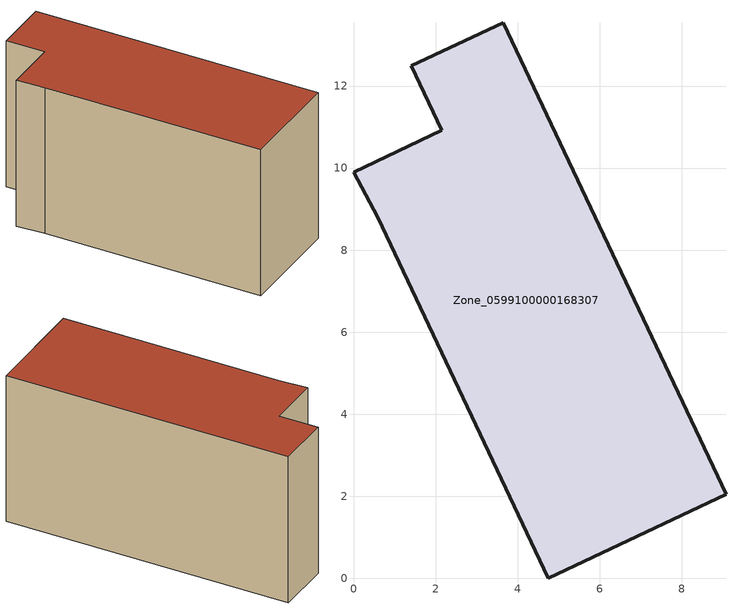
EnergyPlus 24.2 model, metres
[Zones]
Zone_0599100000168307
 floor ground (C_G): 9.08,2.05 4.74,0 0.59,8.8 0,9.9 2.15,10.92 1.41,12.49 3.65,13.54 z0
 wall outside (C_F): 1.41,12.49 2.15,10.92 0,9.9 0.59,8.8 4.74,0 9.08,2.05 3.65,13.54 1.41,12.49 z0:6.86
 roof outside (C_R): 9.08,2.05 3.65,13.54 1.41,12.49 2.15,10.92 0,9.9 0.59,8.8 4.74,0 z6.86
[BUILDING]
Pand.0599100000168307: North Axis=0; Terrain=City; Loads Convergence Tolerance Value=0.04; Temperature Convergence Tolerance Value=0.4; Solar Distribution=FullExterior; Maximum Number of Warmup Days=25; Minimum Number of Warmup Days=1
[Site:Location]
Rotterdam.The.Hague.AP_ZH_NLD Design_Conditions: Latitude=51.96; Longitude=4.45; Time Zone=1; Elevation=-4.5
[SITE:GROUNDTEMPERATURE:BUILDINGSURFACE]
18, 18, 18, 18, 18, 18, 18, 18, 18, 18, 18, 18
[MATERIAL] Thermal Absorptance=0.9; Solar Absorptance=0.7; Visible Absorptance=0.7
Name | Roughness | Thickness | Conductivity | Density | Specific Heat
G.TI.1975-1991 | MediumSmooth | 0.15 | 0.288461 | 540 | 1210
F.TI.1975-1991 | Rough | 0.3 | 0.230769 | 1920 | 840
R.TI.1975-1991 | MediumRough | 0.2 | 0.153846 | 1500 | 1000
[CONSTRUCTION]
C_G: G.TI.1975-1991
C_F: F.TI.1975-1991
C_R: R.TI.1975-1991
[ZONE]
Zone_0599100000168307: Type=1; Multiplier=1; Ceiling Height=Autocalculate; Volume=Autocalculate; Floor Area=autocalculate; Part of Total Floor Area=Yes
[ZONEINFILTRATION:DESIGNFLOWRATE]
Infil_Zone_0599100000168307: Zone or ZoneList or Space or SpaceList=Zone_0599100000168307; Schedule=AlwaysOn; Design Flow Rate Calculation Method=Flow/Area; Flow Rate per Floor Area=0.003; Constant Term Coefficient=1; Temperature Term Coefficient=0; Velocity Term Coefficient=0; Velocity Squared Term Coefficient=0
[HVACTEMPLATE:ZONE:IDEALLOADSAIRSYSTEM]
Zone_0599100000168307: Maximum Heating Supply Air Temperature=50; Minimum Cooling Supply Air Temperature=13; Maximum Heating Supply Air Humidity Ratio=0.0156; Minimum Cooling Supply Air Humidity Ratio=0.0077; Heating Limit=NoLimit; Cooling Limit=NoLimit; Dehumidification Control Type=ConstantSensibleHeatRatio; Cooling Sensible Heat Ratio=0.7; Dehumidification Setpoint=60; Humidification Control Type=None; Humidification Setpoint=30; Outdoor Air Method=None; Outdoor Air Flow Rate per Person=0.00944; Outdoor Air Flow Rate per Zone Floor Area=0; Outdoor Air Flow Rate per Zone=0; Demand Controlled Ventilation Type=None; Outdoor Air Economizer Type=NoEconomizer; Heat Recovery Type=None; Sensible Heat Recovery Effectiveness=0.7; Latent Heat Recovery Effectiveness=0.65
[ZONECONTROL:THERMOSTAT]
ThermostatControl_Zone_0599100000168307: Zone or ZoneList=Zone_0599100000168307; Control Type Schedule=DualSetpointControlType; Control 1=Thermostat_Zone_0599100000168307; Temperature Difference Between Cutout And Setpoint=0
[THERMOSTATSETPOINT:DUALSETPOINT]
Thermostat_Zone_0599100000168307: Heating Setpoint Temperature Schedule=HeatingSetpoint_Zone_0599100000168307; Cooling Setpoint Temperature Schedule=CoolingSetpoint_Zone_0599100000168307
[SCHEDULE:COMPACT]
HeatingSetpoint_Zone_0599100000168307: Through: 12/31, For: AllDays, Until: 24:00, 21
CoolingSetpoint_Zone_0599100000168307: Through: 12/31, For: AllDays, Until: 24:00, 24
DualSetpointControlType: Through: 12/31, For: AllDays, Until: 24:00, 4
AlwaysOn: Through: 12/31, For: AllDays, Until: 24:00, 1
